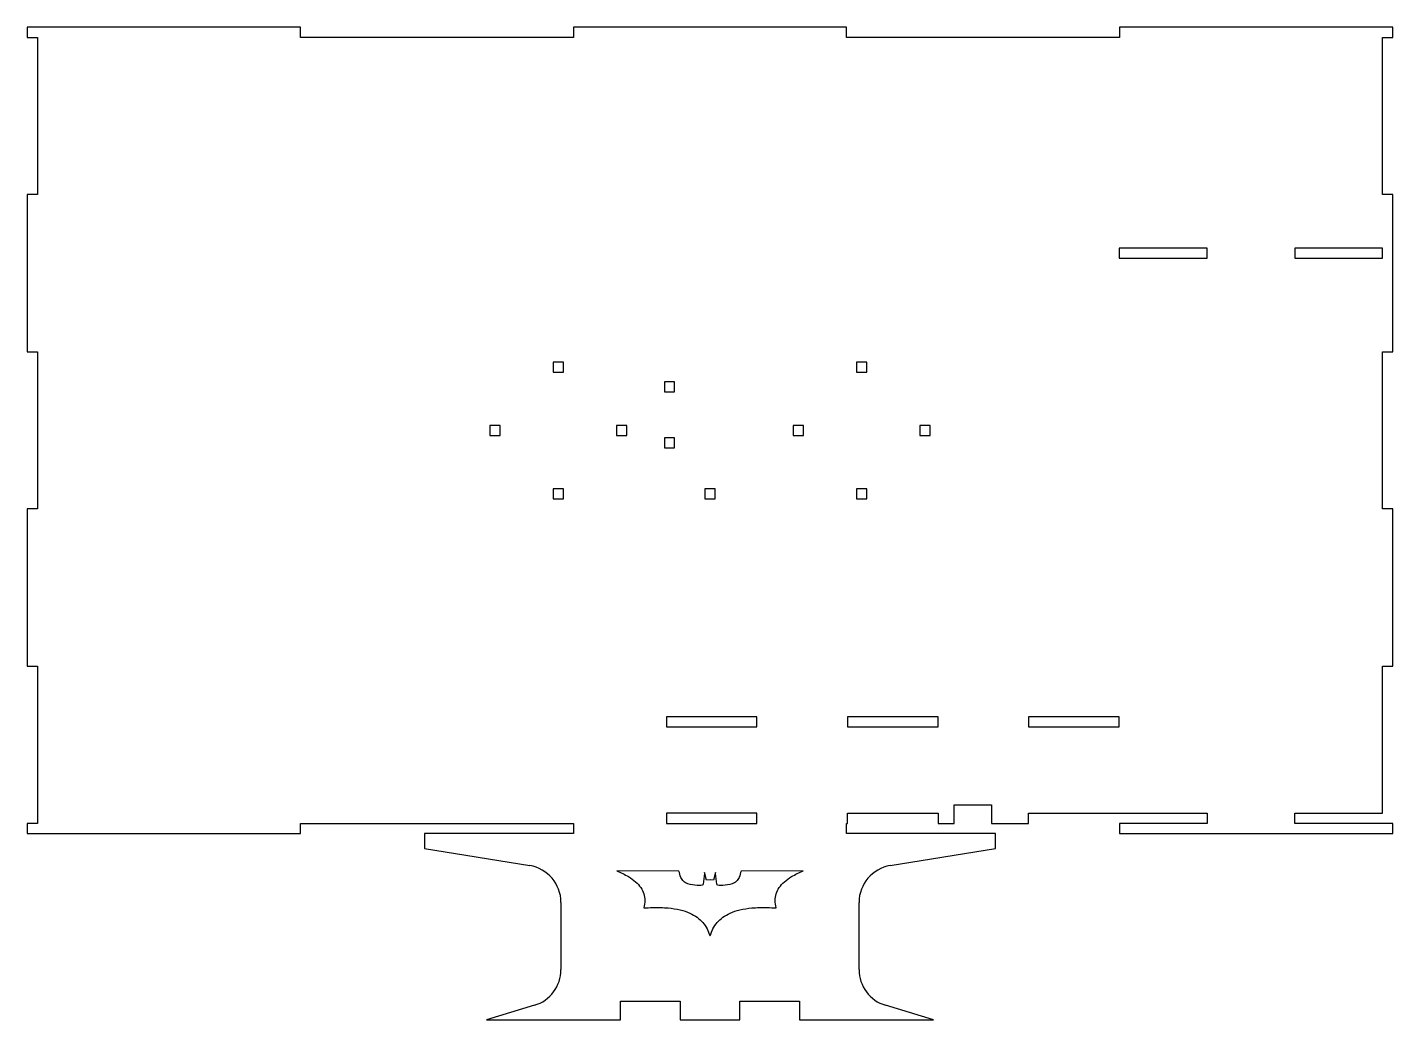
# Model space of a CAD drawing. Header units: millimetres. Extents: x -183 to 183, y -158 to 108.
import ezdxf

# ---------------------------------------------------------------- set-up
doc = ezdxf.new("R2010")
doc.units = ezdxf.units.MM

msp = doc.modelspace()

# ---------------------------------------------------------------- linework, layer by layer
at = {"color": 7, "linetype": 'Continuous', "lineweight": 25}
for p, q in [((-183.2, 108.2), (-183.2, 105.5)), ((-109.92, 108.2), (-183.2, 108.2)), ((-109.92, 105.5), (-109.92, 108.2)), ((-36.64, 108.2), (-36.64, 105.5)), ((36.64, 108.2), (-36.64, 108.2)), ((36.64, 105.5), (36.64, 108.2)), ((109.92, 108.2), (109.92, 105.5)), ((183.2, 108.2), (109.92, 108.2)), ((183.2, 105.5), (183.2, 108.2)), ((-183.2, 105.5), (-180.5, 105.5)), ((-180.5, 105.5), (-180.5, 63.3)), ((-36.64, 105.5), (-109.92, 105.5)), ((109.92, 105.5), (36.64, 105.5)), ((180.5, 105.5), (183.2, 105.5)), ((180.5, 63.3), (180.5, 105.5)), ((-183.2, 63.3), (-183.2, 21.1)), ((-180.5, 63.3), (-183.2, 63.3)), ((183.2, 63.3), (180.5, 63.3)), ((183.2, 21.1), (183.2, 63.3)), ((133.37, 48.9), (109.8, 48.9)), ((109.8, 48.9), (109.8, 46.2)), ((133.37, 46.2), (133.37, 48.9)), ((180.5, 48.9), (156.93, 48.9)), ((156.93, 48.9), (156.93, 46.2)), ((180.5, 46.2), (180.5, 48.9)), ((109.8, 46.2), (133.37, 46.2)), ((156.93, 46.2), (180.5, 46.2)), ((-183.2, 21.1), (-180.5, 21.1)), ((-180.5, 21.1), (-180.5, -21.1)), ((-39.35, 18.35), (-42.05, 18.35)), ((-42.05, 18.35), (-42.05, 15.65)), ((-39.35, 15.65), (-39.35, 18.35)), ((39.35, 18.35), (39.35, 15.65)), ((42.05, 18.35), (39.35, 18.35)), ((42.05, 15.65), (42.05, 18.35)), ((180.5, 21.1), (183.2, 21.1)), ((180.5, -21.1), (180.5, 21.1)), ((-42.05, 15.65), (-39.35, 15.65)), ((39.35, 15.65), (42.05, 15.65)), ((-9.52, 13), (-12.22, 13)), ((-12.22, 13), (-12.22, 10.3)), ((-9.52, 10.3), (-9.52, 13)), ((-12.22, 10.3), (-9.52, 10.3)), ((-56.35, 1.35), (-59.05, 1.35)), ((-59.05, 1.35), (-59.05, -1.35)), ((-56.35, -1.35), (-56.35, 1.35)), ((-22.35, 1.35), (-25.05, 1.35)), ((-25.05, 1.35), (-25.05, -1.35)), ((-22.35, -1.35), (-22.35, 1.35)), ((22.35, 1.35), (22.35, -1.35)), ((25.05, 1.35), (22.35, 1.35)), ((25.05, -1.35), (25.05, 1.35)), ((56.35, 1.35), (56.35, -1.35)), ((59.05, 1.35), (56.35, 1.35)), ((59.05, -1.35), (59.05, 1.35)), ((-59.05, -1.35), (-56.35, -1.35)), ((-25.05, -1.35), (-22.35, -1.35)), ((-9.52, -2), (-12.22, -2)), ((-12.22, -2), (-12.22, -4.7)), ((-9.52, -4.7), (-9.52, -2)), ((22.35, -1.35), (25.05, -1.35)), ((56.35, -1.35), (59.05, -1.35)), ((-12.22, -4.7), (-9.52, -4.7)), ((-39.35, -15.65), (-42.05, -15.65)), ((-42.05, -15.65), (-42.05, -18.35)), ((-39.35, -18.35), (-39.35, -15.65)), ((1.35, -15.65), (-1.35, -15.65)), ((-1.35, -15.65), (-1.35, -18.35)), ((1.35, -18.35), (1.35, -15.65)), ((39.35, -15.65), (39.35, -18.35)), ((42.05, -15.65), (39.35, -15.65)), ((42.05, -18.35), (42.05, -15.65)), ((-183.2, -21.1), (-183.2, -63.3)), ((-180.5, -21.1), (-183.2, -21.1)), ((-42.05, -18.35), (-39.35, -18.35)), ((-1.35, -18.35), (1.35, -18.35)), ((39.35, -18.35), (42.05, -18.35)), ((183.2, -21.1), (180.5, -21.1)), ((183.2, -63.3), (183.2, -21.1)), ((-183.2, -63.3), (-180.5, -63.3)), ((-180.5, -63.3), (-180.5, -105.5)), ((180.5, -63.3), (183.2, -63.3)), ((180.5, -102.8), (180.5, -63.3)), ((-11.7, -76.9), (-11.7, -79.6)), ((12.6, -76.9), (-11.7, -76.9)), ((12.6, -79.6), (12.6, -76.9)), ((61.2, -76.9), (36.9, -76.9)), ((36.9, -76.9), (36.9, -79.6)), ((61.2, -79.6), (61.2, -76.9)), ((85.5, -76.9), (85.5, -79.6)), ((109.8, -76.9), (85.5, -76.9)), ((109.8, -79.6), (109.8, -76.9)), ((-11.7, -79.6), (12.6, -79.6)), ((36.9, -79.6), (61.2, -79.6)), ((85.5, -79.6), (109.8, -79.6)), ((65.5, -100.5), (75.5, -100.5)), ((65.5, -105.5), (65.5, -100.5)), ((75.5, -100.5), (75.5, -105.5)), ((-183.2, -105.5), (-183.2, -108.2)), ((-180.5, -105.5), (-183.2, -105.5)), ((-109.92, -105.5), (-36.64, -105.5)), ((-109.92, -108.2), (-109.92, -105.5)), ((-36.64, -105.5), (-36.64, -108.2)), ((12.6, -102.8), (-11.7, -102.8)), ((-11.7, -102.8), (-11.7, -105.5)), ((-11.7, -105.5), (12.6, -105.5)), ((12.6, -105.5), (12.6, -102.8)), ((36.64, -105.5), (36.9, -105.5)), ((36.64, -108.2), (36.64, -105.5)), ((36.9, -102.8), (61.2, -102.8)), ((36.9, -105.5), (36.9, -102.8)), ((61.2, -102.8), (61.2, -105.5)), ((61.2, -105.5), (65.5, -105.5)), ((75.5, -105.5), (85.5, -105.5)), ((85.5, -102.8), (133.37, -102.8)), ((85.5, -105.5), (85.5, -102.8)), ((109.92, -105.5), (109.92, -108.2)), ((133.37, -105.5), (109.92, -105.5)), ((133.37, -102.8), (133.37, -105.5)), ((156.93, -102.8), (180.5, -102.8)), ((156.93, -105.5), (156.93, -102.8)), ((183.2, -105.5), (156.93, -105.5)), ((183.2, -108.2), (183.2, -105.5)), ((-183.2, -108.2), (-109.92, -108.2)), ((-76.64, -108.2), (-76.64, -112.2)), ((-36.64, -108.2), (-76.64, -108.2)), ((76.64, -108.2), (36.64, -108.2)), ((76.64, -112.2), (76.64, -108.2)), ((109.92, -108.2), (183.2, -108.2)), ((-76.64, -112.2), (-48.38, -116.83)), ((48.38, -116.83), (76.64, -112.2)), ((-8.35, -118.29), (-25.01, -118.21)), ((-1.51, -118.73), (-1.52, -118.91)), ((-0.93, -120.72), (-1.51, -118.73)), ((0, -120.68), (-0.93, -120.72)), ((0.93, -120.72), (0, -120.68)), ((1.51, -118.73), (0.93, -120.72)), ((1.52, -118.91), (1.51, -118.73)), ((25.01, -118.21), (8.35, -118.29)), ((-40, -126.7), (-40, -144.76)), ((40, -144.76), (40, -126.7)), ((-24, -153.2), (-8, -153.2)), ((-24, -158.2), (-24, -153.2)), ((-8, -153.2), (-8, -158.2)), ((8, -153.2), (24, -153.2)), ((8, -158.2), (8, -153.2)), ((24, -153.2), (24, -158.2)), ((-47.13, -154.34), (-60, -158.2)), ((60, -158.2), (47.13, -154.34)), ((-60, -158.2), (-24, -158.2)), ((-8, -158.2), (8, -158.2)), ((24, -158.2), (60, -158.2))]:
    msp.add_line(p, q, dxfattribs=at)
for centre, start, end in [((-50, -126.7), 0, 80.7), ((50, -126.7), 99.3, 180), ((-50, -144.76), 286.6992, 0), ((50, -144.76), 180, 253.3008)]:
    msp.add_arc(centre, 10, start, end, dxfattribs=at)
for points, knots in [([(-25.01, -118.21), (-23.98, -118.77), (-22.87, -119.19), (-21.86, -119.79), (-21.18, -120.19), (-20.53, -120.65), (-19.95, -121.18), (-19.43, -121.64), (-18.96, -122.16), (-18.58, -122.73), (-18.22, -123.26), (-17.94, -123.83), (-17.75, -124.44), (-17.57, -125), (-17.5, -125.6), (-17.49, -126.19), (-17.49, -126.85), (-17.65, -127.5), (-17.72, -128.16)], [0, 0, 0, 0, 1, 1, 1, 2, 2, 2, 3, 3, 3, 4, 4, 4, 5, 5, 5, 6, 6, 6, 6]), ([(-2.09, -122.11), (-2.53, -122.13), (-2.97, -122.21), (-3.41, -122.16), (-4.28, -122.07), (-5.16, -121.95), (-5.99, -121.7), (-6.4, -121.58), (-6.77, -121.34), (-7.08, -121.05), (-7.4, -120.76), (-7.65, -120.39), (-7.83, -119.99), (-8.08, -119.45), (-8.17, -118.86), (-8.35, -118.29)], [0, 0, 0, 0, 1, 1, 1, 2, 2, 2, 3, 3, 3, 4, 4, 4, 5, 5, 5, 5]), ([(-1.52, -118.91), (-1.63, -119.86), (-1.67, -120.83), (-1.83, -121.78), (-1.86, -121.91), (-2.01, -122), (-2.09, -122.11)], [0, 0, 0, 0, 1, 1, 1, 2, 2, 2, 2]), ([(2.09, -122.11), (2.01, -122), (1.86, -121.91), (1.83, -121.78), (1.67, -120.83), (1.63, -119.86), (1.52, -118.91)], [0, 0, 0, 0, 1, 1, 1, 2, 2, 2, 2]), ([(8.35, -118.29), (8.17, -118.86), (8.08, -119.45), (7.83, -119.99), (7.65, -120.39), (7.4, -120.76), (7.08, -121.05), (6.77, -121.34), (6.4, -121.58), (5.99, -121.7), (5.16, -121.95), (4.28, -122.07), (3.41, -122.16), (2.97, -122.21), (2.53, -122.13), (2.09, -122.11)], [0, 0, 0, 0, 1, 1, 1, 2, 2, 2, 3, 3, 3, 4, 4, 4, 5, 5, 5, 5]), ([(17.72, -128.16), (17.65, -127.5), (17.49, -126.85), (17.49, -126.19), (17.5, -125.6), (17.57, -125), (17.75, -124.44), (17.94, -123.83), (18.22, -123.26), (18.58, -122.73), (18.96, -122.16), (19.43, -121.64), (19.95, -121.18), (20.53, -120.65), (21.18, -120.19), (21.86, -119.79), (22.87, -119.19), (23.98, -118.77), (25.01, -118.21)], [0, 0, 0, 0, 1, 1, 1, 2, 2, 2, 3, 3, 3, 4, 4, 4, 5, 5, 5, 6, 6, 6, 6]), ([(-17.72, -128.16), (-16.95, -128.14), (-16.17, -128.13), (-15.4, -128.11), (-14, -128.06), (-12.59, -128.09), (-11.19, -128.21), (-10.11, -128.3), (-9.04, -128.47), (-7.98, -128.73), (-7.09, -128.94), (-6.21, -129.23), (-5.37, -129.6), (-4.7, -129.9), (-4.06, -130.28), (-3.46, -130.72), (-2.91, -131.12), (-2.39, -131.59), (-1.94, -132.11), (-1.49, -132.62), (-1.1, -133.19), (-0.78, -133.79), (-0.45, -134.4), (-0.26, -135.08), (0, -135.73)], [0, 0, 0, 0, 1, 1, 1, 2, 2, 2, 3, 3, 3, 4, 4, 4, 5, 5, 5, 6, 6, 6, 7, 7, 7, 8, 8, 8, 8]), ([(0, -135.73), (0.26, -135.08), (0.45, -134.4), (0.78, -133.79), (1.1, -133.19), (1.49, -132.62), (1.94, -132.11), (2.39, -131.59), (2.91, -131.12), (3.46, -130.72), (4.06, -130.28), (4.7, -129.9), (5.37, -129.6), (6.21, -129.23), (7.09, -128.94), (7.98, -128.73), (9.04, -128.47), (10.11, -128.3), (11.19, -128.21), (12.59, -128.09), (14, -128.06), (15.4, -128.11), (16.17, -128.13), (16.95, -128.14), (17.72, -128.16)], [0, 0, 0, 0, 1, 1, 1, 2, 2, 2, 3, 3, 3, 4, 4, 4, 5, 5, 5, 6, 6, 6, 7, 7, 7, 8, 8, 8, 8])]:
    msp.add_open_spline(points, degree=3, knots=knots, dxfattribs=at)

doc.saveas('drawing.dxf')
